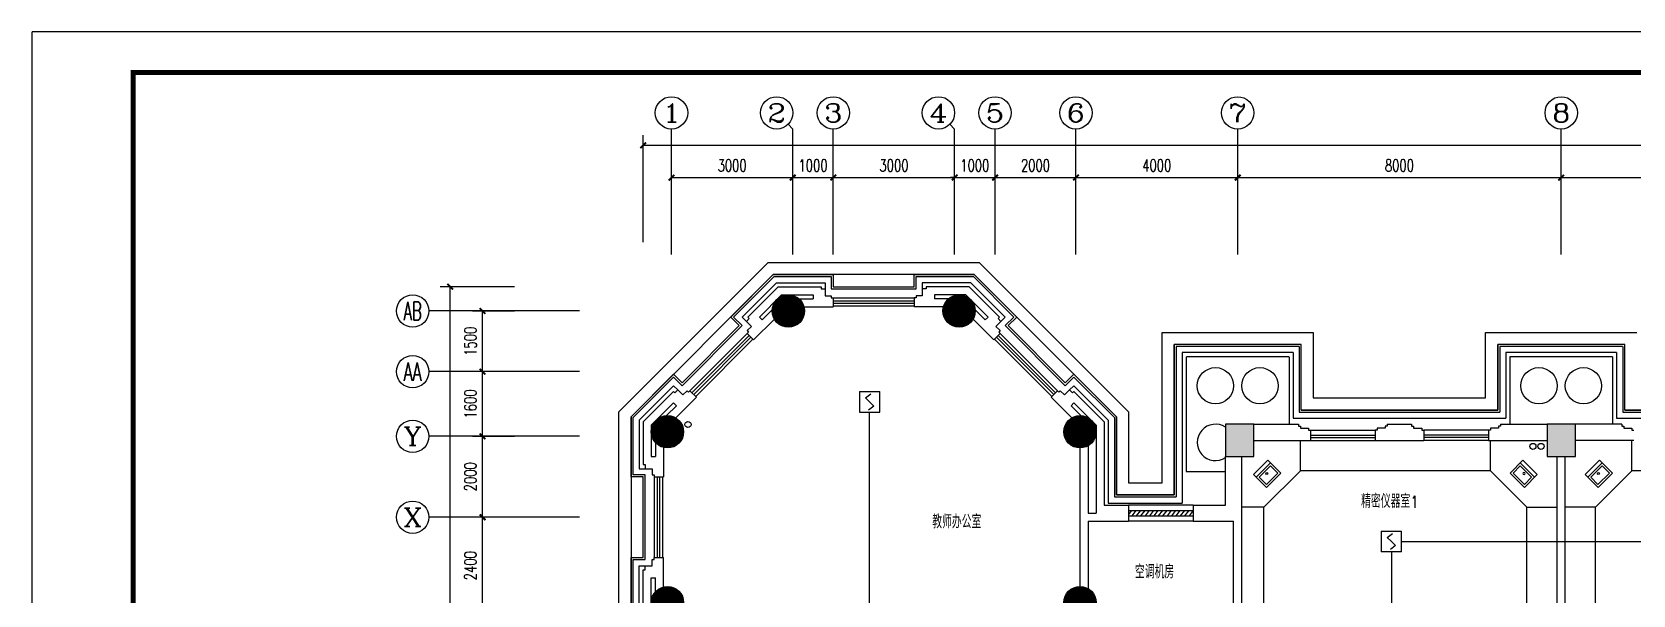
# Model space of a CAD drawing. Extents: x 190999 to 918899, y -200814 to 215286.
# Drawn here: x 309899 to 349487, y 141963 to 155886 of the extents above; entities that cross this region are included whole.
import ezdxf
from ezdxf.enums import TextEntityAlignment as Align

# ---------------------------------------------------------------- set-up
doc = ezdxf.new("R2010")
doc.units = 0
doc.header["$LTSCALE"] = 1000
doc.header["$MEASUREMENT"] = 0
doc.layers.get('Defpoints').update_dxf_attribs({"color": 1})
for name, color, linetype in [('00-EQUIP', 3, 'Continuous'), ('00-WIRE-4', 6, 'Continuous'), ('A-墙线', 2, 'Continuous'), ('A-外包装修', 250, 'Continuous'), ('A-外窗', 145, 'Continuous'), ('A-家具', 250, 'Continuous'), ('AXIS', 3, 'Continuous'), ('AXIS_TEXT', 7, 'Continuous'), ('COLUMN', 2, 'Continuous'), ('PUB_HATCH', 250, 'Continuous'), ('WALL', 2, 'Continuous'), ('WINDOW', 177, 'Continuous'), ('图框', 189, 'Continuous'), ('屋面排水', 4, 'Continuous'), ('房间名称', 7, 'Continuous'), ('雨水管', 151, 'Continuous')]:
    doc.layers.add(name, color=color, linetype=linetype)
doc.styles.add('_TCH_AXIS', font='COMPLEX', dxfattribs={"bigfont": 'GBCBIG'})
doc.styles.add('_TCH_DIM', font='SIMPLEX', dxfattribs={"bigfont": 'GBCBIG'})
doc.styles.add('COMPLEX', font='COMPLEX')
doc.styles.add('DIM_FONT', font='SIMPLEX', dxfattribs={"width": 0.7, "bigfont": 'GBCBIG'})
doc.styles.get("Standard").update_dxf_attribs({"font": 'simhei.ttf'})
doc.styles.add('zz-1', font='arial.ttf', dxfattribs={"width": 0.8})
doc.dimstyles.new('DIMN', dxfattribs={"dimtxt": 300, "dimasz": 100, "dimexe": 250, "dimexo": 300, "dimgap": 150, "dimtad": 1, "dimdec": 0, "dimzin": 0, "dimdsep": 46, "dimtxsty": 'DIM_FONT', "dimblk": 'ARCHTICK', "dimcen": 0.09, "dimclrt": 7, "dimazin": 2, "dimtfac": 1, "dimtdec": 0, "dimtix": 1, "dimtmove": 2, "dimatfit": 3, "dimfxl": 0, "dimtolj": 1, "dimtzin": 0, "dimarcsym": 0})

# ---------------------------------------------------------------- blocks, each defined once
blk = doc.blocks.new('TJAD_TK_A0')
at = {"layer": '图框'}
for p in [(2162, 399.3), (973, -441.7)]:
    blk.add_line(p, (973, 399.3), dxfattribs=at)
at = {"layer": '图框', "const_width": 1.2}
blk.add_lwpolyline([(2152, -431.7), (2152, 389.3), (998, 389.3), (998, -431.7)], close=True, dxfattribs=at)
blk = doc.blocks.new('$WINLIB2D$00000039')
at = {"color": 0}
for p, q in [((0.5, 0.5), (-0.5, 0.5)), ((-0.5, 0.167), (0.5, 0.167)), ((-0.452, -0.167), (-0.5, 0.084)), ((-0.384, -0.167), (-0.448, 0.167)), ((-0.316, -0.167), (-0.38, 0.167)), ((-0.248, -0.167), (-0.312, 0.167)), ((-0.18, -0.167), (-0.244, 0.167)), ((-0.112, -0.167), (-0.176, 0.167)), ((-0.044, -0.167), (-0.108, 0.167)), ((0.024, -0.167), (-0.04, 0.167)), ((0.092, -0.167), (0.028, 0.167)), ((0.16, -0.167), (0.096, 0.167)), ((0.228, -0.167), (0.164, 0.167)), ((0.296, -0.167), (0.232, 0.167)), ((0.364, -0.167), (0.3, 0.167)), ((0.432, -0.167), (0.368, 0.167)), ((0.5, -0.167), (0.436, 0.167)), ((-0.5, -0.167), (0.5, -0.167)), ((0.5, -0.5), (-0.5, -0.5))]:
    blk.add_line(p, q, dxfattribs=at)
blk = doc.blocks.new('_ArchTick')
at = {"const_width": 0.5}
blk.add_lwpolyline([(-0.7, -0.7), (0.7, 0.7)], dxfattribs=at)
blk = doc.blocks.new('*D86')
at = {"layer": 'AXIS', "color": 0, "lineweight": -2}
for p, q in [((321833, 149586), (319989, 149586)), ((320239, 121586), (320239, 149586)), ((321833, 121586), (319989, 121586))]:
    blk.add_line(p, q, dxfattribs=at)
at = {"layer": 'Defpoints', "color": 0}
for p in [(320239, 149586), (322133, 149586), (322133, 121586)]:
    blk.add_point(p, dxfattribs=at)
at = {"layer": 'AXIS', "color": 0, "lineweight": -2, "xscale": 100, "yscale": 100, "zscale": 100}
for p, rotation in [((320239, 149586), 90), ((320239, 121586), 270)]:
    blk.add_blockref('_ArchTick', p, dxfattribs=dict(at, rotation=rotation))
at = {"layer": 'AXIS', "color": 7, "insert": (319939, 135586), "char_height": 300, "attachment_point": 5, "rotation": 90, "style": 'DIM_FONT'}
blk.add_mtext('\\A1;28000', dxfattribs=at)
blk = doc.blocks.new('*D92')
at = {"layer": 'AXIS', "color": 0, "lineweight": -2}
for p, q in [((321833, 143886), (320789, 143886)), ((321039, 141486), (321039, 143886)), ((321833, 141486), (320789, 141486))]:
    blk.add_line(p, q, dxfattribs=at)
at = {"layer": 'Defpoints', "color": 0}
for p in [(321039, 143886), (322133, 143886), (322133, 141486)]:
    blk.add_point(p, dxfattribs=at)
at = {"layer": 'AXIS', "color": 0, "lineweight": -2, "xscale": 100, "yscale": 100, "zscale": 100}
for p, rotation in [((321039, 143886), 90), ((321039, 141486), 270)]:
    blk.add_blockref('_ArchTick', p, dxfattribs=dict(at, rotation=rotation))
at = {"layer": 'AXIS', "color": 7, "insert": (320739, 142686), "char_height": 300, "attachment_point": 5, "rotation": 90, "style": 'DIM_FONT'}
blk.add_mtext('\\A1;2400', dxfattribs=at)
blk = doc.blocks.new('*D93')
at = {"layer": 'AXIS', "color": 0, "lineweight": -2}
for p, q in [((321833, 145886), (320789, 145886)), ((321039, 143886), (321039, 145886)), ((321833, 143886), (320789, 143886))]:
    blk.add_line(p, q, dxfattribs=at)
at = {"layer": 'Defpoints', "color": 0}
for p in [(321039, 145886), (322133, 145886), (322133, 143886)]:
    blk.add_point(p, dxfattribs=at)
at = {"layer": 'AXIS', "color": 0, "lineweight": -2, "xscale": 100, "yscale": 100, "zscale": 100}
for p, rotation in [((321039, 145886), 90), ((321039, 143886), 270)]:
    blk.add_blockref('_ArchTick', p, dxfattribs=dict(at, rotation=rotation))
at = {"layer": 'AXIS', "color": 7, "insert": (320739, 144886), "char_height": 300, "attachment_point": 5, "rotation": 90, "style": 'DIM_FONT'}
blk.add_mtext('\\A1;2000', dxfattribs=at)
blk = doc.blocks.new('*D94')
at = {"layer": 'AXIS', "color": 0, "lineweight": -2}
for p, q in [((321833, 147486), (320789, 147486)), ((321039, 145886), (321039, 147486)), ((321833, 145886), (320789, 145886))]:
    blk.add_line(p, q, dxfattribs=at)
at = {"layer": 'Defpoints', "color": 0}
for p in [(321039, 147486), (322133, 147486), (322133, 145886)]:
    blk.add_point(p, dxfattribs=at)
at = {"layer": 'AXIS', "color": 0, "lineweight": -2, "xscale": 100, "yscale": 100, "zscale": 100}
for p, rotation in [((321039, 147486), 90), ((321039, 145886), 270)]:
    blk.add_blockref('_ArchTick', p, dxfattribs=dict(at, rotation=rotation))
at = {"layer": 'AXIS', "color": 7, "insert": (320739, 146686), "char_height": 300, "attachment_point": 5, "rotation": 90, "style": 'DIM_FONT'}
blk.add_mtext('\\A1;1600', dxfattribs=at)
blk = doc.blocks.new('*D95')
at = {"layer": 'AXIS', "color": 0, "lineweight": -2}
for p, q in [((321833, 148986), (320789, 148986)), ((321039, 147486), (321039, 148986)), ((321833, 147486), (320789, 147486))]:
    blk.add_line(p, q, dxfattribs=at)
at = {"layer": 'Defpoints', "color": 0}
for p in [(321039, 148986), (322133, 148986), (322133, 147486)]:
    blk.add_point(p, dxfattribs=at)
at = {"layer": 'AXIS', "color": 0, "lineweight": -2, "xscale": 100, "yscale": 100, "zscale": 100}
for p, rotation in [((321039, 148986), 90), ((321039, 147486), 270)]:
    blk.add_blockref('_ArchTick', p, dxfattribs=dict(at, rotation=rotation))
at = {"layer": 'AXIS', "color": 7, "insert": (320739, 148236), "char_height": 300, "attachment_point": 5, "rotation": 90, "style": 'DIM_FONT'}
blk.add_mtext('\\A1;1500', dxfattribs=at)
blk = doc.blocks.new('*D96')
at = {"layer": 'AXIS', "color": 0, "lineweight": -2}
for p, q in [((325712, 150686), (325712, 152536)), ((328711, 150686), (328711, 152536)), ((325712, 152286), (328711, 152286))]:
    blk.add_line(p, q, dxfattribs=at)
at = {"layer": 'Defpoints', "color": 0}
for p in [(328711, 152286), (325712, 150386), (328711, 150386)]:
    blk.add_point(p, dxfattribs=at)
at = {"layer": 'AXIS', "color": 0, "lineweight": -2, "xscale": 100, "yscale": 100, "zscale": 100, "rotation": 180}
blk.add_blockref('_ArchTick', (325712, 152286), dxfattribs=at)
at = {"layer": 'AXIS', "color": 0, "lineweight": -2, "xscale": 100, "yscale": 100, "zscale": 100}
blk.add_blockref('_ArchTick', (328711, 152286), dxfattribs=at)
at = {"layer": 'AXIS', "color": 7, "insert": (327211, 152586), "char_height": 300, "attachment_point": 5, "style": 'DIM_FONT'}
blk.add_mtext('\\A1;3000', dxfattribs=at)
blk = doc.blocks.new('*D97')
at = {"layer": 'AXIS', "color": 0, "lineweight": -2}
for p, q in [((328711, 150686), (328711, 152536)), ((329712, 150686), (329712, 152536)), ((328711, 152286), (329712, 152286))]:
    blk.add_line(p, q, dxfattribs=at)
at = {"layer": 'Defpoints', "color": 0}
for p in [(329712, 152286), (328711, 150386), (329712, 150386)]:
    blk.add_point(p, dxfattribs=at)
at = {"layer": 'AXIS', "color": 0, "lineweight": -2, "xscale": 100, "yscale": 100, "zscale": 100, "rotation": 180}
blk.add_blockref('_ArchTick', (328711, 152286), dxfattribs=at)
at = {"layer": 'AXIS', "color": 0, "lineweight": -2, "xscale": 100, "yscale": 100, "zscale": 100}
blk.add_blockref('_ArchTick', (329712, 152286), dxfattribs=at)
at = {"layer": 'AXIS', "color": 7, "insert": (329211, 152586), "char_height": 300, "attachment_point": 5, "style": 'DIM_FONT'}
blk.add_mtext('\\A1;1000', dxfattribs=at)
blk = doc.blocks.new('*D98')
at = {"layer": 'AXIS', "color": 0, "lineweight": -2}
for p, q in [((329712, 150686), (329712, 152536)), ((332712, 150686), (332712, 152536)), ((329712, 152286), (332712, 152286))]:
    blk.add_line(p, q, dxfattribs=at)
at = {"layer": 'Defpoints', "color": 0}
for p in [(332712, 152286), (329712, 150386), (332712, 150386)]:
    blk.add_point(p, dxfattribs=at)
at = {"layer": 'AXIS', "color": 0, "lineweight": -2, "xscale": 100, "yscale": 100, "zscale": 100, "rotation": 180}
blk.add_blockref('_ArchTick', (329712, 152286), dxfattribs=at)
at = {"layer": 'AXIS', "color": 0, "lineweight": -2, "xscale": 100, "yscale": 100, "zscale": 100}
blk.add_blockref('_ArchTick', (332712, 152286), dxfattribs=at)
at = {"layer": 'AXIS', "color": 7, "insert": (331212, 152586), "char_height": 300, "attachment_point": 5, "style": 'DIM_FONT'}
blk.add_mtext('\\A1;3000', dxfattribs=at)
blk = doc.blocks.new('*D99')
at = {"layer": 'AXIS', "color": 0, "lineweight": -2}
for p, q in [((332712, 150686), (332712, 152536)), ((333712, 150686), (333712, 152536)), ((332712, 152286), (332612, 152286)), ((332712, 152286), (333712, 152286)), ((333712, 152286), (333812, 152286))]:
    blk.add_line(p, q, dxfattribs=at)
at = {"layer": 'Defpoints', "color": 0}
for p in [(333712, 152286), (332712, 150386), (333712, 150386)]:
    blk.add_point(p, dxfattribs=at)
at = {"layer": 'AXIS', "color": 0, "lineweight": -2, "xscale": 100, "yscale": 100, "zscale": 100}
blk.add_blockref('_ArchTick', (332712, 152286), dxfattribs=at)
at = {"layer": 'AXIS', "color": 0, "lineweight": -2, "xscale": 100, "yscale": 100, "zscale": 100, "rotation": 180}
blk.add_blockref('_ArchTick', (333712, 152286), dxfattribs=at)
at = {"layer": 'AXIS', "color": 7, "insert": (333212, 152586), "char_height": 300, "attachment_point": 5, "style": 'DIM_FONT'}
blk.add_mtext('\\A1;1000', dxfattribs=at)
blk = doc.blocks.new('*D100')
at = {"layer": 'AXIS', "color": 0, "lineweight": -2}
for p, q in [((333712, 150686), (333712, 152536)), ((335712, 150686), (335712, 152536)), ((333712, 152286), (335712, 152286))]:
    blk.add_line(p, q, dxfattribs=at)
at = {"layer": 'Defpoints', "color": 0}
for p in [(335712, 152286), (333712, 150386), (335712, 150386)]:
    blk.add_point(p, dxfattribs=at)
at = {"layer": 'AXIS', "color": 0, "lineweight": -2, "xscale": 100, "yscale": 100, "zscale": 100, "rotation": 180}
blk.add_blockref('_ArchTick', (333712, 152286), dxfattribs=at)
at = {"layer": 'AXIS', "color": 0, "lineweight": -2, "xscale": 100, "yscale": 100, "zscale": 100}
blk.add_blockref('_ArchTick', (335712, 152286), dxfattribs=at)
at = {"layer": 'AXIS', "color": 7, "insert": (334712, 152586), "char_height": 300, "attachment_point": 5, "style": 'DIM_FONT'}
blk.add_mtext('\\A1;2000', dxfattribs=at)
blk = doc.blocks.new('*D101')
at = {"layer": 'AXIS', "color": 0, "lineweight": -2}
for p, q in [((335712, 150686), (335712, 152536)), ((339712, 150686), (339712, 152536)), ((335712, 152286), (339712, 152286))]:
    blk.add_line(p, q, dxfattribs=at)
at = {"layer": 'Defpoints', "color": 0}
for p in [(339712, 152286), (335712, 150386), (339712, 150386)]:
    blk.add_point(p, dxfattribs=at)
at = {"layer": 'AXIS', "color": 0, "lineweight": -2, "xscale": 100, "yscale": 100, "zscale": 100, "rotation": 180}
blk.add_blockref('_ArchTick', (335712, 152286), dxfattribs=at)
at = {"layer": 'AXIS', "color": 0, "lineweight": -2, "xscale": 100, "yscale": 100, "zscale": 100}
blk.add_blockref('_ArchTick', (339712, 152286), dxfattribs=at)
at = {"layer": 'AXIS', "color": 7, "insert": (337712, 152586), "char_height": 300, "attachment_point": 5, "style": 'DIM_FONT'}
blk.add_mtext('\\A1;4000', dxfattribs=at)
blk = doc.blocks.new('*D102')
at = {"layer": 'AXIS', "color": 0, "lineweight": -2}
for p, q in [((339712, 150686), (339712, 152536)), ((347712, 150686), (347712, 152536)), ((339712, 152286), (347712, 152286))]:
    blk.add_line(p, q, dxfattribs=at)
at = {"layer": 'Defpoints', "color": 0}
for p in [(347712, 152286), (339712, 150386), (347712, 150386)]:
    blk.add_point(p, dxfattribs=at)
at = {"layer": 'AXIS', "color": 0, "lineweight": -2, "xscale": 100, "yscale": 100, "zscale": 100, "rotation": 180}
blk.add_blockref('_ArchTick', (339712, 152286), dxfattribs=at)
at = {"layer": 'AXIS', "color": 0, "lineweight": -2, "xscale": 100, "yscale": 100, "zscale": 100}
blk.add_blockref('_ArchTick', (347712, 152286), dxfattribs=at)
at = {"layer": 'AXIS', "color": 7, "insert": (343712, 152586), "char_height": 300, "attachment_point": 5, "style": 'DIM_FONT'}
blk.add_mtext('\\A1;8000', dxfattribs=at)
blk = doc.blocks.new('*D103')
at = {"layer": 'AXIS', "color": 0, "lineweight": -2}
for p, q in [((347712, 150686), (347712, 152536)), ((355712, 150686), (355712, 152536)), ((347712, 152286), (355712, 152286))]:
    blk.add_line(p, q, dxfattribs=at)
at = {"layer": 'Defpoints', "color": 0}
for p in [(355712, 152286), (347712, 150386), (355712, 150386)]:
    blk.add_point(p, dxfattribs=at)
at = {"layer": 'AXIS', "color": 0, "lineweight": -2, "xscale": 100, "yscale": 100, "zscale": 100, "rotation": 180}
blk.add_blockref('_ArchTick', (347712, 152286), dxfattribs=at)
at = {"layer": 'AXIS', "color": 0, "lineweight": -2, "xscale": 100, "yscale": 100, "zscale": 100}
blk.add_blockref('_ArchTick', (355712, 152286), dxfattribs=at)
at = {"layer": 'AXIS', "color": 7, "insert": (351712, 152586), "char_height": 300, "attachment_point": 5, "style": 'DIM_FONT'}
blk.add_mtext('\\A1;8000', dxfattribs=at)
blk = doc.blocks.new('*D111')
at = {"layer": 'AXIS', "color": 0, "lineweight": -2}
for p, q in [((325012, 150686), (325012, 153336)), ((402262, 150686), (402262, 153336)), ((325012, 153086), (402262, 153086))]:
    blk.add_line(p, q, dxfattribs=at)
at = {"layer": 'Defpoints', "color": 0}
for p in [(402262, 153086), (325012, 150386), (402262, 150386)]:
    blk.add_point(p, dxfattribs=at)
at = {"layer": 'AXIS', "color": 0, "lineweight": -2, "xscale": 100, "yscale": 100, "zscale": 100, "rotation": 180}
blk.add_blockref('_ArchTick', (325012, 153086), dxfattribs=at)
at = {"layer": 'AXIS', "color": 0, "lineweight": -2, "xscale": 100, "yscale": 100, "zscale": 100}
blk.add_blockref('_ArchTick', (402262, 153086), dxfattribs=at)
at = {"layer": 'AXIS', "color": 7, "insert": (363637, 153386), "char_height": 300, "attachment_point": 5, "style": 'DIM_FONT'}
blk.add_mtext('\\A1;77250', dxfattribs=at)
blk = doc.blocks.new('_AXISO')
blk.add_circle((0, 0), 0.5)
at = {"layer": 'AXIS_TEXT', "style": 'COMPLEX', "width": 1.041667}
blk.add_attdef('A', text='', height=0.56, dxfattribs=at).set_placement((-0.25, -0.28), (0.25, -0.28), align=Align.FIT)
blk = doc.blocks.new('_YZH')
blk.add_circle((0, 0), 0.5)
at = {"layer": 'PUB_HATCH', "const_width": 0.5}
blk.add_lwpolyline([(-0.25, 0, 1), (0.25, 0, 1)], format="xyb", close=True, dxfattribs=at)
blk = doc.blocks.new('$plan$00001609')
at = {"linetype": 'Continuous'}
for p, q in [((0, -251), (0, 251)), ((0, 251), (450, 251)), ((93, -251), (93, 251)), ((146, -199), (146, 199)), ((146, 199), (397, 199)), ((397, 199), (397, -199)), ((450, 251), (450, -251)), ((0, -251), (450, -251)), ((146, -199), (397, -199))]:
    blk.add_line(p, q, dxfattribs=at)
blk.add_line((238, 2), (238, 0))
blk.add_arc((212, 0), 26, 4.716, 0, dxfattribs=at)
at = {"style": 'zz-1'}
for tag in ['YSIZE', 'XSIZE']:
    blk.add_attdef(tag, (0, 0), '', height=0.5, dxfattribs=at)
blk = doc.blocks.new('_LINKPT1')
at = {"color": 0}
blk.add_line((0, 0), (0, 0), dxfattribs=at)
blk = doc.blocks.new('3S1KCGW2')
for p, q in [((0.5, 0.5), (-0.5, 0.5)), ((-0.5, 0.5), (-0.5, -0.5)), ((-0.2, 0.2), (0.05, 0.4)), ((0, 0), (-0.2, 0.2)), ((0, 0), (0.2, -0.2)), ((0.5, -0.5), (0.5, 0.5)), ((-0.5, -0.5), (0.5, -0.5)), ((0.2, -0.2), (-0.05, -0.4))]:
    blk.add_line(p, q)
at = {"const_width": 0.04, "flags": 128}
blk.add_lwpolyline([(-0.5, -0.5), (-0.5, 0.5), (0.5, 0.5), (0.5, -0.5)], close=True, dxfattribs=at)
at = {"xscale": 0.002, "yscale": 0.002, "zscale": 0.002}
for p in [(-0.5, 0), (0, 0.5), (0.5, 0), (0, -0.5)]:
    blk.add_blockref('_LINKPT1', p, dxfattribs=at)
at = {"flags": 9}
blk.add_attdef('A', (0, 0), '', height=0.00002, dxfattribs=at)

msp = doc.modelspace()

# ---------------------------------------------------------------- hatches: boundary and pattern name
at = {"layer": 'PUB_HATCH'}
for points in [[(340111.6, 145386.5), (340111.6, 146186.5), (339411.6, 146186.5), (339411.6, 145386.5)], [(348061.6, 145386.5), (348061.6, 146186.5), (347361.6, 146186.5), (347361.6, 145386.5)]]:
    msp.add_hatch(color=256, dxfattribs=at).paths.add_polyline_path(points)

# ---------------------------------------------------------------- linework, layer by layer
at = {"layer": '00-WIRE-4'}
for p, q in [((330611.6, 141686.5), (330611.6, 146486.5)), ((343511.6, 143036.5), (343511.6, 138536.5)), ((343761.6, 143286.5), (351461.6, 143286.5))]:
    msp.add_line(p, q, dxfattribs=at)
at = {"layer": 'A-墙线'}
for p, q in [((328350.8, 149586.5), (327600.6, 148836.2)), ((328433.7, 149386.5), (327883.4, 148836.2)), ((328350.8, 149586.5), (329411.8, 149586.5)), ((328433.7, 149386.5), (329211.8, 149386.5)), ((328863.9, 149286.5), (329211.8, 149286.5)), ((329211.8, 149386.5), (329211.8, 149286.5)), ((329411.8, 149586.5), (329411.8, 149536.5)), ((329411.8, 149536.5), (329511.8, 149536.5)), ((329511.8, 149536.5), (329511.8, 149361.5)), ((329511.8, 149361.5), (329661.8, 149361.5)), ((329661.8, 149361.5), (329661.8, 149311.5)), ((329661.8, 149311.5), (329711.8, 149311.5)), ((329711.8, 149311.5), (329711.8, 149086.5)), ((331761.8, 149311.5), (331711.8, 149311.5)), ((331711.8, 149311.5), (331711.8, 149086.5)), ((331911.8, 149361.5), (331761.8, 149361.5)), ((331761.8, 149361.5), (331761.8, 149311.5)), ((332011.8, 149536.5), (331911.8, 149536.5)), ((331911.8, 149536.5), (331911.8, 149361.5)), ((333072.9, 149586.5), (332011.8, 149586.5)), ((332011.8, 149586.5), (332011.8, 149536.5)), ((332990, 149386.5), (332211.8, 149386.5)), ((332211.8, 149386.5), (332211.8, 149286.5)), ((332559.8, 149286.5), (332211.8, 149286.5)), ((332990, 149386.5), (333540.3, 148836.2)), ((333072.9, 149586.5), (333823.1, 148836.2)), ((328200.1, 149011.5), (327954.1, 148765.5)), ((328986.7, 149086.5), (329711.8, 149086.5)), ((332437, 149086.5), (331711.8, 149086.5)), ((333223.6, 149011.5), (333469.6, 148765.5)), ((327635.9, 148800.9), (327565.2, 148730.2)), ((327565.2, 148730.2), (327689, 148606.4)), ((327689, 148606.4), (327582.9, 148500.4)), ((327582.9, 148500.4), (327618.3, 148465)), ((327618.3, 148465), (327582.9, 148429.6)), ((327600.6, 148836.2), (327635.9, 148800.9)), ((328254.8, 148783.3), (327742, 148270.5)), ((327883.4, 148836.2), (327954.1, 148765.5)), ((333168.9, 148783.3), (333681.7, 148270.5)), ((333540.3, 148836.2), (333469.6, 148765.5)), ((333858.5, 148730.2), (333734.7, 148606.4)), ((333734.7, 148606.4), (333840.8, 148500.4)), ((333823.1, 148836.2), (333787.8, 148800.9)), ((333787.8, 148800.9), (333858.5, 148730.2)), ((333840.8, 148500.4), (333805.4, 148465)), ((333805.4, 148465), (333840.8, 148429.6)), ((327582.9, 148429.6), (327742, 148270.5)), ((333840.8, 148429.6), (333681.7, 148270.5)), ((325011.8, 146247.5), (325762.1, 146997.8)), ((325762.1, 146997.8), (325797.5, 146962.4)), ((325797.5, 146962.4), (325868.2, 147033.1)), ((325868.2, 147033.1), (325991.9, 146909.4)), ((325991.9, 146909.4), (326098, 147015.4)), ((326098, 147015.4), (326133.3, 146980.1)), ((326133.3, 146980.1), (326168.7, 147015.4)), ((326168.7, 147015.4), (326327.8, 146856.3)), ((335255, 147015.4), (335095.9, 146856.3)), ((335290.4, 146980.1), (335255, 147015.4)), ((335325.7, 147015.4), (335290.4, 146980.1)), ((335431.8, 146909.4), (335325.7, 147015.4)), ((335555.5, 147033.1), (335431.8, 146909.4)), ((335626.2, 146962.4), (335555.5, 147033.1)), ((335661.6, 146997.8), (335626.2, 146962.4)), ((336411.8, 146247.5), (335661.6, 146997.8)), ((325211.8, 146164.7), (325762.1, 146714.9)), ((325586.8, 146398.2), (325832.8, 146644.2)), ((325762.1, 146714.9), (325832.8, 146644.2)), ((325815, 146343.5), (326327.8, 146856.3)), ((335608.7, 146343.5), (335095.9, 146856.3)), ((335661.6, 146714.9), (335590.9, 146644.2)), ((335836.9, 146398.2), (335590.9, 146644.2)), ((336211.8, 146164.7), (335661.6, 146714.9)), ((325011.8, 146247.5), (325011.8, 145186.5)), ((325211.8, 146164.7), (325211.8, 145386.5)), ((336211.8, 146164.7), (336211.8, 143986.5)), ((336411.8, 146247.5), (336411.8, 144186.5)), ((340111.6, 146186.5), (341211.6, 146186.5)), ((341211.6, 146186.5), (341211.6, 146136.5)), ((341211.6, 146136.5), (341261.6, 146136.5)), ((341261.6, 146136.5), (341261.6, 146086.5)), ((341261.6, 146086.5), (341461.6, 146086.5)), ((341461.6, 146086.5), (341461.6, 146036.5)), ((343161.6, 146086.5), (343161.6, 146036.5)), ((343361.6, 146086.5), (343161.6, 146086.5)), ((343361.6, 146136.5), (343361.6, 146086.5)), ((343411.6, 146136.5), (343361.6, 146136.5)), ((343411.6, 146186.5), (344011.6, 146186.5)), ((343411.6, 146186.5), (343411.6, 146136.5)), ((344011.6, 146186.5), (344011.6, 146136.5)), ((344011.6, 146136.5), (344061.6, 146136.5)), ((344061.6, 146136.5), (344061.6, 146086.5)), ((344061.6, 146086.5), (344261.6, 146086.5)), ((344261.6, 146086.5), (344261.6, 146036.5)), ((345961.6, 146086.5), (345961.6, 146036.5)), ((346161.6, 146086.5), (345961.6, 146086.5)), ((346161.6, 146136.5), (346161.6, 146086.5)), ((346211.6, 146136.5), (346161.6, 146136.5)), ((346211.6, 146186.5), (347361.6, 146186.5)), ((346211.6, 146186.5), (346211.6, 146136.5)), ((349211.6, 146186.5), (348061.6, 146186.5)), ((349211.6, 146186.5), (349211.6, 146136.5)), ((349211.6, 146136.5), (349261.6, 146136.5)), ((349261.6, 146136.5), (349261.6, 146086.5)), ((349261.6, 146086.5), (349461.6, 146086.5)), ((349461.6, 146086.5), (349461.6, 146036.5)), ((325311.8, 145734.4), (325311.8, 145386.5)), ((340111.6, 145786.5), (341511.6, 145786.5)), ((341461.6, 146036.5), (341511.6, 146036.5)), ((341511.6, 146036.5), (341511.6, 145786.5)), ((343161.6, 146036.5), (343111.6, 146036.5)), ((343111.6, 146036.5), (343111.6, 145786.5)), ((343111.6, 145786.5), (344311.6, 145786.5)), ((344261.6, 146036.5), (344311.6, 146036.5)), ((344311.6, 146036.5), (344311.6, 145786.5)), ((345961.6, 146036.5), (345911.6, 146036.5)), ((345911.6, 146036.5), (345911.6, 145786.5)), ((345911.6, 145786.5), (347361.6, 145786.5)), ((349511.6, 145786.5), (348061.6, 145786.5)), ((349461.6, 146036.5), (349511.6, 146036.5)), ((325211.8, 145386.5), (325311.8, 145386.5)), ((325511.8, 145611.7), (325511.8, 144886.5)), ((335811.8, 145599), (335811.8, 142174)), ((336011.8, 145652.6), (336011.8, 143986.5)), ((339411.6, 144186.5), (339411.6, 145386.5)), ((339811.6, 136386.5), (339811.6, 145386.5)), ((347611.6, 136686.5), (347611.6, 145386.5)), ((347811.6, 136686.5), (347811.6, 145386.5)), ((325011.8, 145186.5), (325061.8, 145186.5)), ((325061.8, 145186.5), (325061.8, 145086.5)), ((325061.8, 145086.5), (325236.8, 145086.5)), ((325236.8, 145086.5), (325236.8, 144936.5)), ((325236.8, 144936.5), (325286.8, 144936.5)), ((325286.8, 144936.5), (325286.8, 144886.5)), ((325286.8, 144886.5), (325511.8, 144886.5)), ((336011.8, 143986.5), (336211.8, 143986.5)), ((336011.8, 143786.5), (336011.8, 142120.4)), ((339611.6, 138786.5), (339611.6, 143786.5)), ((325011.8, 141525.5), (325011.8, 142586.5)), ((325011.8, 142586.5), (325061.8, 142586.5)), ((325061.8, 142586.5), (325061.8, 142686.5)), ((325061.8, 142686.5), (325236.8, 142686.5)), ((325236.8, 142686.5), (325236.8, 142836.5)), ((325236.8, 142836.5), (325286.8, 142836.5)), ((325286.8, 142836.5), (325286.8, 142886.5)), ((325286.8, 142886.5), (325511.8, 142886.5)), ((325511.8, 142161.3), (325511.8, 142886.5)), ((325211.8, 141608.3), (325211.8, 142386.5)), ((325211.8, 142386.5), (325311.8, 142386.5)), ((325311.8, 142038.6), (325311.8, 142386.5))]:
    msp.add_line(p, q, dxfattribs=at)
at = {"layer": 'A-外包装修'}
for p, q in [((338141.6, 144436.5), (338141.6, 148156.5)), ((341280.2, 148156.5), (338143, 148156.5)), ((338191.6, 148106.5), (338191.6, 144386.5)), ((341230.2, 148106.5), (338193, 148106.5)), ((341231.6, 148106.5), (341231.6, 146486.5)), ((341281.6, 146536.5), (341281.6, 148156.5)), ((346141.6, 146536.5), (346141.6, 148156.5)), ((349280.2, 148156.5), (346143, 148156.5)), ((346191.6, 148106.5), (346191.6, 146486.5)), ((349230.2, 148106.5), (346193, 148106.5)), ((349231.6, 148106.5), (349231.6, 146486.5)), ((349281.6, 146536.5), (349281.6, 148156.5)), ((338341.6, 147956.5), (338341.6, 144236.5)), ((341080.2, 147956.5), (338343, 147956.5)), ((338441.6, 147856.5), (338441.6, 145016.5)), ((340980.2, 147856.5), (338443, 147856.5)), ((340981.6, 147856.5), (340981.6, 146186.5)), ((341081.6, 147956.5), (341081.6, 146336.5)), ((346341.6, 147956.5), (346341.6, 146336.5)), ((349080.2, 147956.5), (346343, 147956.5)), ((346441.6, 147856.5), (346441.6, 146186.5)), ((348980.2, 147856.5), (346443, 147856.5)), ((348981.6, 147856.5), (348981.6, 146186.5)), ((349081.6, 147956.5), (349081.6, 146336.5)), ((341231.6, 146486.5), (346191.6, 146486.5)), ((341281.6, 146536.5), (346141.6, 146536.5)), ((349231.6, 146486.5), (354191.6, 146486.5)), ((349281.6, 146536.5), (354141.6, 146536.5)), ((341081.6, 146336.5), (346341.6, 146336.5)), ((349081.6, 146336.5), (354341.6, 146336.5)), ((338441.6, 145016.5), (339411.6, 145016.5)), ((336512.8, 144236.5), (338341.6, 144236.5)), ((336662.8, 144386.5), (338191.6, 144386.5)), ((336712.8, 144436.5), (338141.6, 144436.5))]:
    msp.add_line(p, q, dxfattribs=at)
for points in [[(325111.6, 141001.4), (324711.8, 141401.2), (324711.8, 142886.5), (325011.8, 142886.5), (325011.8, 144886.5), (324711.8, 144886.5), (324711.8, 146371.8), (325762.1, 147422), (325974.2, 147209.9), (327388.4, 148624.1), (327176.3, 148836.2), (328226.6, 149886.5), (329711.8, 149886.5), (329711.8, 149586.5), (331711.8, 149586.5), (331711.8, 149886.5), (333197.1, 149886.5), (334247.4, 148836.2), (334035.2, 148624.1), (335449.5, 147209.9), (335661.6, 147422), (336711.8, 146371.8), (336711.8, 144436.5)], [(325111.6, 141072.1), (324761.8, 141421.9), (324761.8, 142836.5), (325061.8, 142836.5), (325061.8, 144936.5), (324761.8, 144936.5), (324761.8, 146351.1), (325762.1, 147351.3), (325974.2, 147139.2), (327459.2, 148624.1), (327247, 148836.2), (328247.3, 149836.5), (329661.8, 149836.5), (329661.8, 149536.5), (331761.8, 149536.5), (331761.8, 149836.5), (333176.4, 149836.5), (334176.7, 148836.2), (333964.5, 148624.1), (335449.5, 147139.2), (335661.6, 147351.3), (336661.8, 146351.1), (336661.8, 144386.5)], [(327565.2, 148730.2), (327459.2, 148836.2), (328309.4, 149686.5), (329511.8, 149686.5), (329511.8, 149536.5)], [(333858.5, 148730.2), (333964.5, 148836.2), (333114.3, 149686.5), (331911.8, 149686.5), (331911.8, 149536.5)], [(325868.2, 147033.1), (325762.1, 147139.2), (324911.8, 146288.9), (324911.8, 145086.5), (325061.8, 145086.5)], [(335555.5, 147033.1), (335661.6, 147139.2), (336511.8, 146288.9), (336511.8, 144236.5)], [(325111.6, 141284.3), (324911.8, 141484), (324911.8, 142686.5), (325061.8, 142686.5)]]:
    msp.add_lwpolyline(points, dxfattribs=at)
for centre in [(339161.6, 147136.5), (340261.6, 147136.5), (347161.6, 147136.5), (348261.6, 147136.5)]:
    msp.add_circle(centre, 450, dxfattribs=at)
msp.add_arc((339161.6, 145736.5), 450, 56.25101, 303.74899, dxfattribs=at)
at = {"layer": 'A-外窗'}
for p, q in [((329711.8, 149311.5), (331711.8, 149311.5)), ((329711.8, 149241.5), (331711.8, 149241.5)), ((329711.8, 149181.5), (331711.8, 149181.5)), ((329711.8, 149111.5), (331711.8, 149111.5)), ((327582.9, 148429.6), (326168.7, 147015.4)), ((327632.4, 148380.1), (326218.2, 146965.9)), ((327674.8, 148337.7), (326260.6, 146923.5)), ((327724.3, 148288.2), (326310.1, 146874)), ((333699.4, 148288.2), (335113.6, 146874)), ((333748.9, 148337.7), (335163.1, 146923.5)), ((333791.3, 148380.1), (335205.5, 146965.9)), ((333840.8, 148429.6), (335255, 147015.4)), ((341511.6, 146036.5), (343111.6, 146036.5)), ((341511.6, 145916.5), (343111.6, 145916.5)), ((341511.6, 145856.5), (343111.6, 145856.5)), ((341511.6, 145786.5), (343111.6, 145786.5)), ((345911.6, 146036.5), (344311.6, 146036.5)), ((345911.6, 145916.5), (344311.6, 145916.5)), ((345911.6, 145856.5), (344311.6, 145856.5)), ((345911.6, 145786.5), (344311.6, 145786.5)), ((325286.8, 144886.5), (325286.8, 142886.5)), ((325356.8, 144886.5), (325356.8, 142886.5)), ((325416.8, 144886.5), (325416.8, 142886.5)), ((325486.8, 144886.5), (325486.8, 142886.5))]:
    msp.add_line(p, q, dxfattribs=at)
at = {"layer": 'A-家具'}
for p, q in [((341261.6, 145036.5), (341261.6, 145786.5)), ((345961.6, 145036.5), (345961.6, 145786.5)), ((349461.6, 145036.5), (349461.6, 145786.5)), ((341261.6, 145036.5), (340361.6, 144136.5)), ((345961.6, 145036.5), (341261.6, 145036.5)), ((345961.6, 145036.5), (346861.6, 144136.5)), ((349461.6, 145036.5), (348561.6, 144136.5)), ((353961.6, 145036.5), (349461.6, 145036.5)), ((340361.6, 144136.5), (339811.6, 144136.5)), ((340361.6, 136586.5), (340361.6, 144136.5)), ((346861.6, 136686.5), (346861.6, 144136.5)), ((346861.6, 144136.5), (347611.6, 144136.5)), ((348561.6, 144136.5), (347811.6, 144136.5)), ((348561.6, 136686.5), (348561.6, 144136.5))]:
    msp.add_line(p, q, dxfattribs=at)
at = {"layer": 'AXIS'}
for p, q in [((328594, 153603.6), (328711.2, 153486.5)), ((332594.9, 153603.6), (332712.1, 153486.5)), ((325711.6, 150386.5), (325711.6, 153486.5)), ((328711.2, 150386.5), (328711.2, 153486.5)), ((329711.6, 150386.5), (329711.6, 153486.5)), ((332712.1, 150386.5), (332712.1, 153486.5)), ((333711.6, 150386.5), (333711.6, 153486.5)), ((335711.6, 150386.5), (335711.6, 153486.5)), ((339711.6, 150386.5), (339711.6, 153486.5)), ((347711.6, 150386.5), (347711.6, 153486.5)), ((323433.1, 148986.5), (319711.6, 148986.5)), ((323433.1, 147486.5), (319711.6, 147486.5)), ((323433.1, 145886.5), (319711.6, 145886.5)), ((323433.1, 143886.5), (319711.6, 143886.5))]:
    msp.add_line(p, q, dxfattribs=at)
at = {"layer": 'COLUMN'}
for p, q in [((340111.6, 146186.5), (339411.6, 146186.5)), ((339411.6, 146186.5), (339411.6, 145386.5)), ((340111.6, 145386.5), (340111.6, 146186.5)), ((348061.6, 146186.5), (347361.6, 146186.5)), ((347361.6, 146186.5), (347361.6, 145386.5)), ((348061.6, 145386.5), (348061.6, 146186.5)), ((339411.6, 145386.5), (340111.6, 145386.5)), ((347361.6, 145386.5), (348061.6, 145386.5))]:
    msp.add_line(p, q, dxfattribs=at)
at = {"layer": 'WALL'}
for p, q in [((336411.8, 144186.5), (337011.6, 144186.5)), ((337011.6, 144186.5), (337011.6, 143786.5)), ((338611.6, 144186.5), (339411.6, 144186.5)), ((338611.6, 144186.5), (338611.6, 143786.5)), ((336011.8, 143786.5), (337011.6, 143786.5)), ((338611.6, 143786.5), (339611.6, 143786.5))]:
    msp.add_line(p, q, dxfattribs=at)
at = {"layer": '屋面排水'}
for points in [[(324410.4, 141275.7), (324410.4, 146494.8), (328102.1, 150186.5), (333321.2, 150186.5), (337012.8, 146494.8), (337012.8, 144736.5), (337841.6, 144736.5), (337841.6, 148456.5), (341581.4, 148456.5), (341581.4, 146836.5), (345841.4, 146836.5), (345841.4, 148456.5), (349581.4, 148456.5)], [(354143, 146536.5), (349281.6, 146536.5), (349281.6, 148156.5), (346141.6, 148156.5), (346141.6, 146536.5), (341281.6, 146536.5), (341281.6, 148156.5), (338141.6, 148156.5), (338141.6, 144436.5), (336712.8, 144436.5), (336712.8, 146370.6), (333196.9, 149886.5), (328226.3, 149886.5), (324710.4, 146370.6), (324710.4, 141400)]]:
    msp.add_lwpolyline(points, dxfattribs=at)
at = {"layer": '雨水管'}
for centre in [(326118.9, 146179.3), (347011.6, 145636.5), (347211.6, 145636.5)]:
    msp.add_circle(centre, 75, dxfattribs=at)

# ---------------------------------------------------------------- block references
at = {"layer": '00-EQUIP', "xscale": 500, "yscale": 500, "zscale": 500}
for p in [(330611.6, 146736.5), (343511.6, 143286.5)]:
    msp.add_blockref('3S1KCGW2', p, dxfattribs=at)
at = {"layer": 'A-家具', "yscale": -1, "rotation": 315}
for p in [(340281.3, 145116.8), (348481.3, 145116.8)]:
    msp.add_blockref('$plan$00001609', p, dxfattribs=at)
at = {"layer": 'A-家具', "rotation": 225}
msp.add_blockref('$plan$00001609', (346942, 145116.8), dxfattribs=at)
at = {"layer": 'AXIS'}
ref = msp.add_blockref('_AXISO', (325711.6, 153886.5), dxfattribs=dict(at, xscale=800, yscale=800, zscale=800))
ref.add_attrib('A', '1', dxfattribs={"layer": 'AXIS_TEXT', "height": 452.5, "style": '_TCH_AXIS', "width": 2.333333}).set_placement((325485.4, 153660.2), (325937.9, 153660.2), align=Align.FIT)
ref = msp.add_blockref('_AXISO', (328311.2, 153886.5), dxfattribs=dict(at, xscale=800, yscale=800, zscale=800))
ref.add_attrib('A', '2', dxfattribs={"layer": 'AXIS_TEXT', "height": 452.5, "style": '_TCH_AXIS', "width": 1.5}).set_placement((328084.9, 153660.2), (328537.5, 153660.2), align=Align.FIT)
ref = msp.add_blockref('_AXISO', (329711.6, 153886.5), dxfattribs=dict(at, xscale=800, yscale=800, zscale=800))
ref.add_attrib('A', '3', dxfattribs={"layer": 'AXIS_TEXT', "height": 452.5, "style": '_TCH_AXIS', "width": 1.5}).set_placement((329485.3, 153660.2), (329937.9, 153660.2), align=Align.FIT)
ref = msp.add_blockref('_AXISO', (332312.1, 153886.5), dxfattribs=dict(at, xscale=800, yscale=800, zscale=800))
ref.add_attrib('A', '4', dxfattribs={"layer": 'AXIS_TEXT', "height": 452.5, "style": '_TCH_AXIS', "width": 1.3125}).set_placement((332085.8, 153660.2), (332538.3, 153660.2), align=Align.FIT)
ref = msp.add_blockref('_AXISO', (333711.6, 153886.5), dxfattribs=dict(at, xscale=800, yscale=800, zscale=800))
ref.add_attrib('A', '5', dxfattribs={"layer": 'AXIS_TEXT', "height": 452.5, "style": '_TCH_AXIS', "width": 1.5}).set_placement((333485.3, 153660.2), (333937.9, 153660.2), align=Align.FIT)
ref = msp.add_blockref('_AXISO', (335711.6, 153886.5), dxfattribs=dict(at, xscale=800, yscale=800, zscale=800))
ref.add_attrib('A', '6', dxfattribs={"layer": 'AXIS_TEXT', "height": 452.5, "style": '_TCH_AXIS', "width": 1.5}).set_placement((335485.4, 153660.2), (335937.9, 153660.2), align=Align.FIT)
ref = msp.add_blockref('_AXISO', (339711.6, 153886.5), dxfattribs=dict(at, xscale=800, yscale=800, zscale=800))
ref.add_attrib('A', '7', dxfattribs={"layer": 'AXIS_TEXT', "height": 452.5, "style": '_TCH_AXIS', "width": 1.5}).set_placement((339485.4, 153660.2), (339937.9, 153660.2), align=Align.FIT)
ref = msp.add_blockref('_AXISO', (347711.6, 153886.5), dxfattribs=dict(at, xscale=800, yscale=800, zscale=800))
ref.add_attrib('A', '8', dxfattribs={"layer": 'AXIS_TEXT', "height": 452.5, "style": '_TCH_AXIS', "width": 1.5}).set_placement((347485.4, 153660.2), (347937.9, 153660.2), align=Align.FIT)
ref = msp.add_blockref('_AXISO', (319311.6, 148986.5), dxfattribs=dict(at, xscale=800, yscale=800, zscale=800))
ref.add_attrib('A', 'AB', dxfattribs={"layer": 'AXIS_TEXT', "height": 452.55, "style": '_TCH_AXIS', "width": 0.552632}).set_placement((319085.4, 148760.2), (319537.9, 148760.2), align=Align.FIT)
ref = msp.add_blockref('_AXISO', (319311.6, 147486.5), dxfattribs=dict(at, xscale=800, yscale=800, zscale=800))
ref.add_attrib('A', 'AA', dxfattribs={"layer": 'AXIS_TEXT', "height": 452.55, "style": '_TCH_AXIS', "width": 0.538462}).set_placement((319085.4, 147260.2), (319537.9, 147260.2), align=Align.FIT)
ref = msp.add_blockref('_AXISO', (319311.6, 145886.5), dxfattribs=dict(at, xscale=800, yscale=800, zscale=800))
ref.add_attrib('A', 'Y', dxfattribs={"layer": 'AXIS_TEXT', "height": 452.5, "style": '_TCH_AXIS', "width": 1.105263}).set_placement((319085.4, 145660.2), (319537.9, 145660.2), align=Align.FIT)
ref = msp.add_blockref('_AXISO', (319311.6, 143886.5), dxfattribs=dict(at, xscale=800, yscale=800, zscale=800))
ref.add_attrib('A', 'X', dxfattribs={"layer": 'AXIS_TEXT', "height": 452.5, "style": '_TCH_AXIS', "width": 1.166667}).set_placement((319085.4, 143660.2), (319537.9, 143660.2), align=Align.FIT)
at = {"layer": 'COLUMN', "xscale": 800, "yscale": 800, "zscale": 800}
for p in [(328599.4, 148986.5), (332824.3, 148986.5), (325611.8, 145999), (335811.8, 145999), (325611.8, 141774), (335811.8, 141774)]:
    msp.add_blockref('_YZH', p, dxfattribs=at)
at = {"layer": 'WINDOW', "xscale": 1600, "yscale": -400, "zscale": 1600}
msp.add_blockref('$WINLIB2D$00000039', (337811.6, 143986.5), dxfattribs=at)
at = {"layer": '图框', "xscale": 100, "yscale": 100, "zscale": 100}
msp.add_blockref('TJAD_TK_A0', (212598.6, 115956.8), dxfattribs=at)

# ---------------------------------------------------------------- texts
at = {"layer": '房间名称', "style": '_TCH_DIM'}
for s, p in [('精密仪器室', (342764, 144117.2)), ('教师办公室', (332158.4, 143609.8)), ('空调机房', (337171.7, 142371))]:
    msp.add_text(s, height=337.59, dxfattribs=at).set_placement(p)
at = {"layer": '房间名称', "style": '_TCH_DIM', "width": 0.705882}
msp.add_text('1', height=297.5, dxfattribs=at).set_placement((343992.7, 144117.2))

# ---------------------------------------------------------------- dimensions: what is measured, and where the dimension line sits
at = {"layer": 'AXIS'}
for p1, p2, distance, picture, middle in [((325011.8, 150386.5), (402261.6, 150386.5), 2700, '*D111', (363636.7, 153386.5)), ((325711.6, 150386.5), (328711.2, 150386.5), 1900, '*D96', (327211.4, 152586.5)), ((328711.2, 150386.5), (329711.6, 150386.5), 1900, '*D97', (329211.4, 152586.5)), ((329711.6241, 150386.4845), (332712.0708, 150386.4845), 1900, '*D98', (331211.8474, 152586.4845)), ((332712.0708, 150386.4845), (333711.6241, 150386.4845), 1900, '*D99', (333211.8474, 152586.4845)), ((333711.6, 150386.5), (335711.6, 150386.5), 1900, '*D100', (334711.6, 152586.5)), ((335711.6, 150386.5), (339711.6, 150386.5), 1900, '*D101', (337711.6, 152586.5)), ((339711.6, 150386.5), (347711.6, 150386.5), 1900, '*D102', (343711.6, 152586.5)), ((347711.6, 150386.5), (355711.6, 150386.5), 1900, '*D103', (351711.6, 152586.5)), ((322133.1, 121586.5), (322133.1, 149586.5), 1894.4, '*D86', (319938.7, 135586.5)), ((322133.1, 147486.5), (322133.1, 148986.5), 1094.4, '*D95', (320738.7, 148236.5)), ((322133.1, 145886.5), (322133.1, 147486.5), 1094.4, '*D94', (320738.7, 146686.5)), ((322133.1, 143886.5), (322133.1, 145886.5), 1094.4, '*D93', (320738.7, 144886.5)), ((322133.1, 141486.5), (322133.1, 143886.5), 1094.4, '*D92', (320738.7, 142686.5))]:
    dim = msp.add_aligned_dim(p1=p1, p2=p2, distance=distance, dimstyle='DIMN', dxfattribs=at)
    dim.commit()
    dim.dimension.update_dxf_attribs({"geometry": picture, "text_midpoint": middle})

doc.saveas('drawing.dxf')
